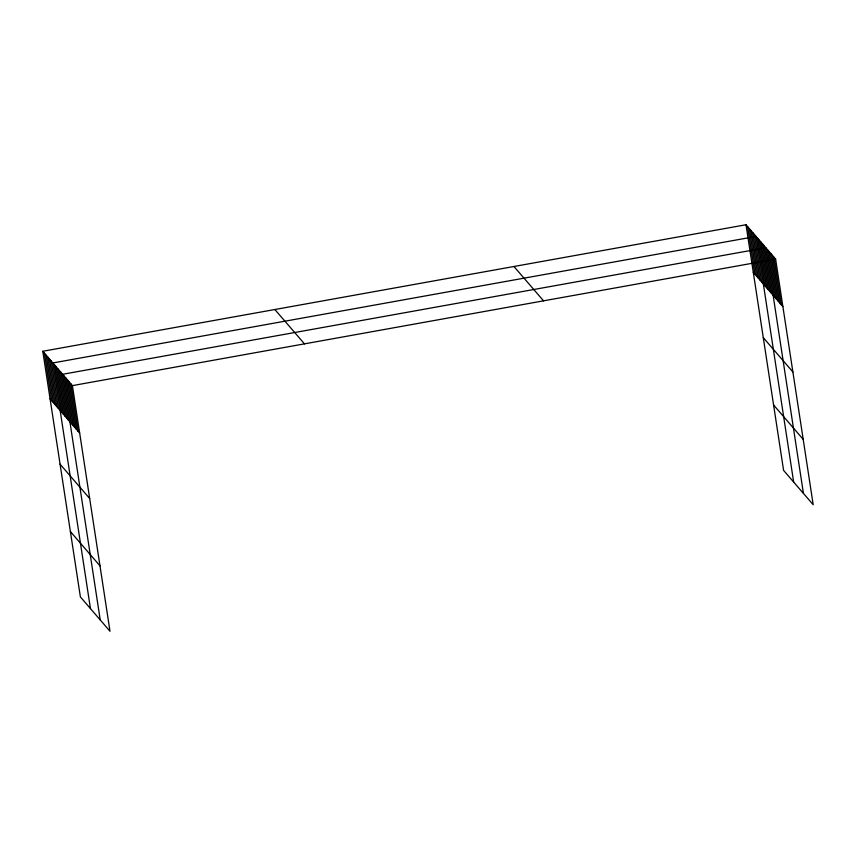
<?xml version="1.0" encoding="UTF-8"?>
<svg xmlns="http://www.w3.org/2000/svg" width="856" height="856" viewBox="0 0 856 856"><rect width="100%" height="100%" fill="white"/><g stroke="black" fill="none" stroke-linecap="round" stroke-linejoin="round"><path stroke-width="1.28" d="M42.8 351.27L72.407 385.617L109.996 631.257L80.389 596.921L42.8 351.27L746.004 224.743L775.611 259.079L813.2 504.73L783.593 470.383L746.004 224.743M72.407 385.617L775.611 259.079M753.269 272.24L782.876 306.587M763.285 337.628L792.881 371.975M773.589 404.995L803.196 439.342M513.953 266.494L543.549 300.841M274.862 309.519L304.469 343.866M50.065 398.778L79.672 433.115M60.07 464.166L89.677 498.502M70.385 531.533L99.992 565.87M773.985 257.196L781.25 304.693M772.358 255.302L779.623 302.81M770.732 253.419L777.997 300.916M769.095 251.525L776.371 299.033M767.468 249.642L774.734 297.139M803.431 493.388L765.842 247.748L62.638 374.286L100.227 619.926M764.215 245.865L771.481 293.362M762.589 243.971L769.854 291.479M760.952 242.088L768.228 289.585M759.326 240.194L766.602 287.702M757.699 238.31L764.964 285.808M793.662 482.056L756.073 236.417L52.869 362.955L90.458 608.595M754.393 234.469L761.658 281.977M752.713 232.522L759.989 280.03M751.044 230.574L758.309 278.082M749.364 228.638L756.629 276.135M747.684 226.69L754.949 274.188M70.781 383.723L78.046 431.231M69.154 381.84L76.419 429.338M67.517 379.946L74.793 427.454M65.891 378.063L73.167 425.56M64.264 376.169L71.529 423.677M61.011 372.392L68.277 419.9M59.374 370.509L66.65 418.006M57.748 368.615L65.024 416.123M56.122 366.732L63.387 414.229M54.495 364.838L61.76 412.346M51.189 361.007L58.454 408.505M49.509 359.06L56.774 406.557M47.829 357.113L55.105 404.62M46.16 355.165L53.425 402.673M44.48 353.218L51.745 400.726"/></g></svg>
